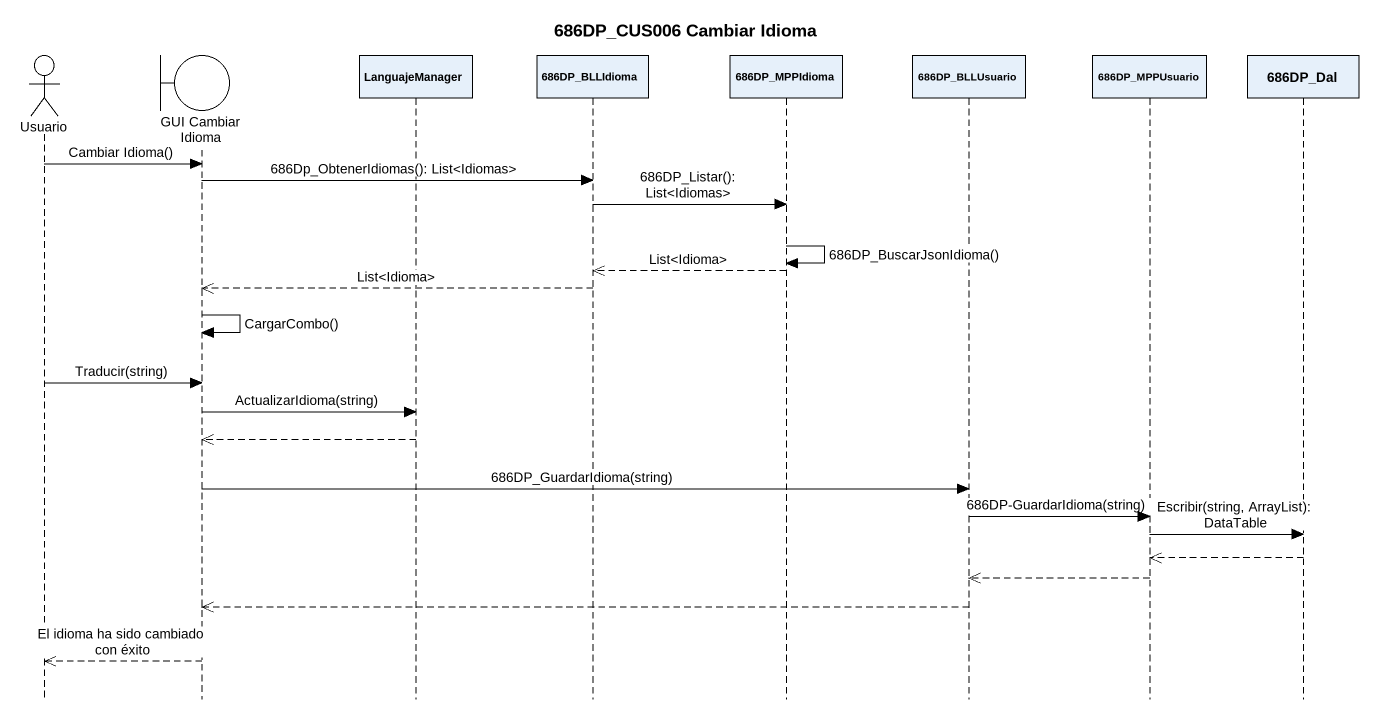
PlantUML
@startuml
title 686DP_CUS006 Cambiar Idioma
hide footbox
actor Usuario
boundary "GUI Cambiar Idioma" as GUI_Cambiar_Idioma
participant LanguajeManager
participant "686DP_BLLIdioma" as c686DP_BLLIdioma
participant "686DP_MPPIdioma" as c686DP_MPPIdioma
participant "686DP_BLLUsuario" as c686DP_BLLUsuario
participant "686DP_MPPUsuario" as c686DP_MPPUsuario
participant "686DP_Dal" as c686DP_Dal

Usuario -> GUI_Cambiar_Idioma : Cambiar Idioma()
GUI_Cambiar_Idioma -> c686DP_BLLIdioma : 686Dp_ObtenerIdiomas(): List<Idiomas>
c686DP_BLLIdioma -> c686DP_MPPIdioma : 686DP_Listar(): List<Idiomas>
c686DP_MPPIdioma -> c686DP_MPPIdioma : 686DP_BuscarJsonIdioma()
c686DP_MPPIdioma -->> c686DP_BLLIdioma : List<Idioma>
c686DP_BLLIdioma -->> GUI_Cambiar_Idioma : List<Idioma>
GUI_Cambiar_Idioma -> GUI_Cambiar_Idioma : CargarCombo()
Usuario -> GUI_Cambiar_Idioma : Traducir(string)
GUI_Cambiar_Idioma -> LanguajeManager : ActualizarIdioma(string)
LanguajeManager -->> GUI_Cambiar_Idioma
GUI_Cambiar_Idioma -> c686DP_BLLUsuario : 686DP_GuardarIdioma(string)
c686DP_BLLUsuario -> c686DP_MPPUsuario : 686DP-GuardarIdioma(string)
c686DP_MPPUsuario -> c686DP_Dal : Escribir(string, ArrayList): DataTable
c686DP_Dal -->> c686DP_MPPUsuario
c686DP_MPPUsuario -->> c686DP_BLLUsuario
c686DP_BLLUsuario -->> GUI_Cambiar_Idioma
GUI_Cambiar_Idioma -->> Usuario : El idioma ha sido cambiado con éxito
@enduml
